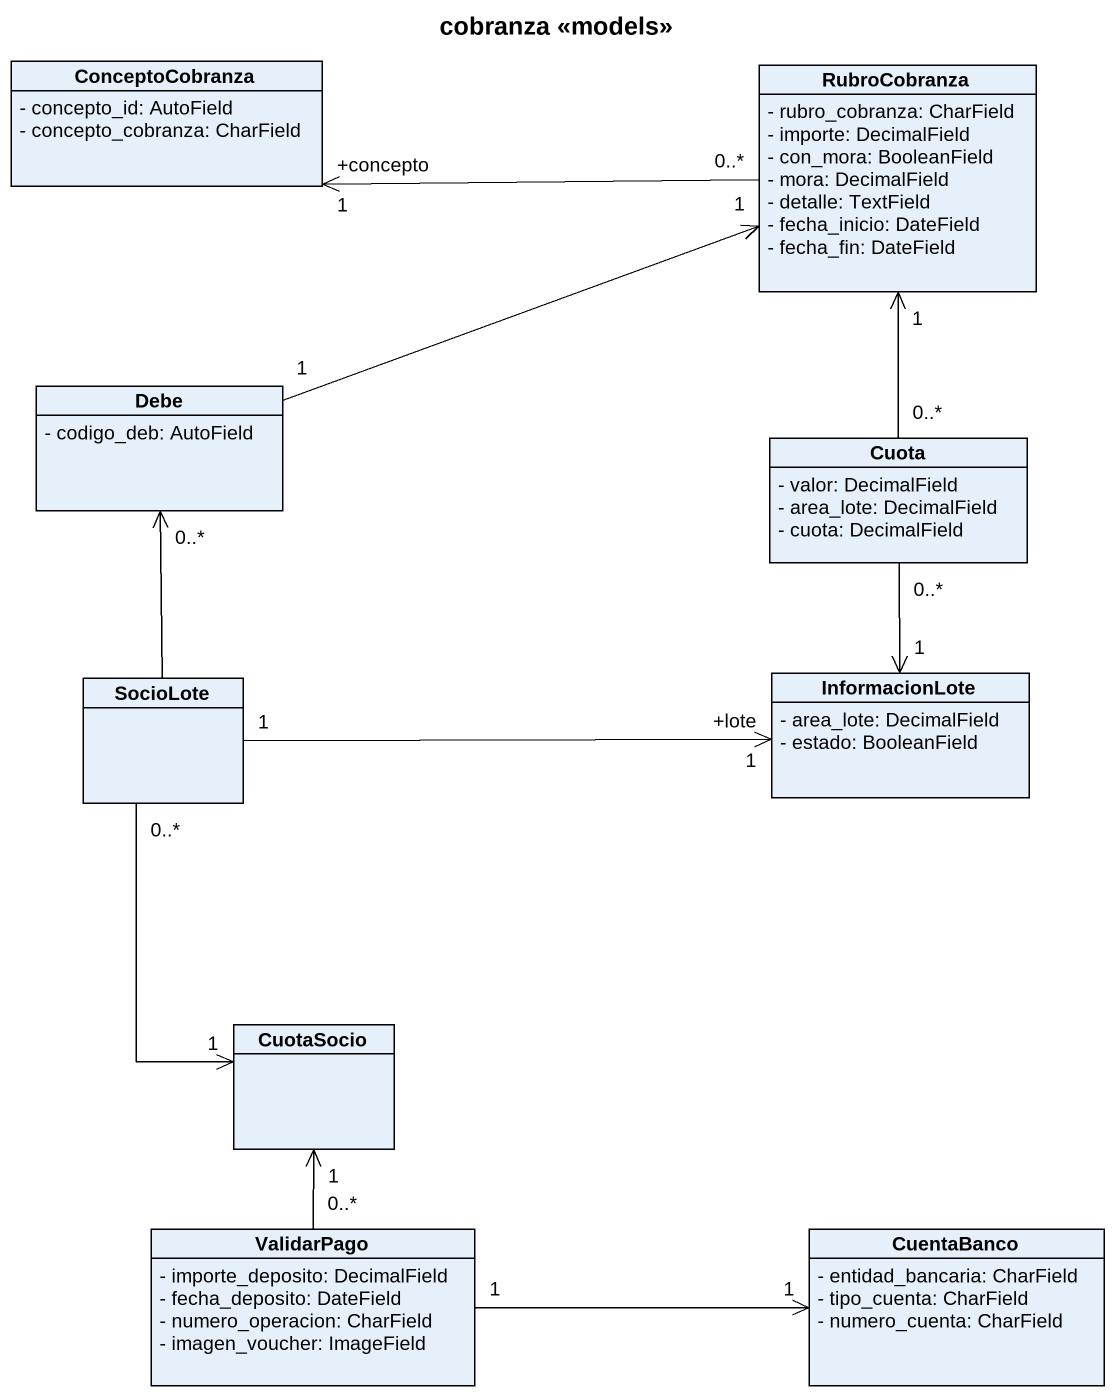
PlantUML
@startuml
title cobranza <<models>>
hide circle
hide empty members
skinparam classAttributeIconSize 0
class ConceptoCobranza {
  - concepto_id: AutoField
  - concepto_cobranza: CharField
}
class RubroCobranza {
  - rubro_cobranza: CharField
  - importe: DecimalField
  - con_mora: BooleanField
  - mora: DecimalField
  - detalle: TextField
  - fecha_inicio: DateField
  - fecha_fin: DateField
}
class Debe {
  - codigo_deb: AutoField
}
class Cuota {
  - valor: DecimalField
  - area_lote: DecimalField
  - cuota: DecimalField
}
class SocioLote
class InformacionLote {
  - area_lote: DecimalField
  - estado: BooleanField
}
class CuotaSocio
class ValidarPago {
  - importe_deposito: DecimalField
  - fecha_deposito: DateField
  - numero_operacion: CharField
  - imagen_voucher: ImageField
}
class CuentaBanco {
  - entidad_bancaria: CharField
  - tipo_cuenta: CharField
  - numero_cuenta: CharField
}
RubroCobranza "0..*" -left-> "+concepto\n1" ConceptoCobranza
Debe "1" -right-> "1" RubroCobranza
Cuota "0..*" -up-> "1" RubroCobranza
Cuota "0..*" --> "1" InformacionLote
SocioLote -up-> "0..*" Debe
SocioLote "1" -right-> "+lote\n1" InformacionLote
SocioLote "0..*" --> "1" CuotaSocio
ValidarPago "0..*" -up-> "1" CuotaSocio
ValidarPago "1" -right-> "1" CuentaBanco
@enduml
